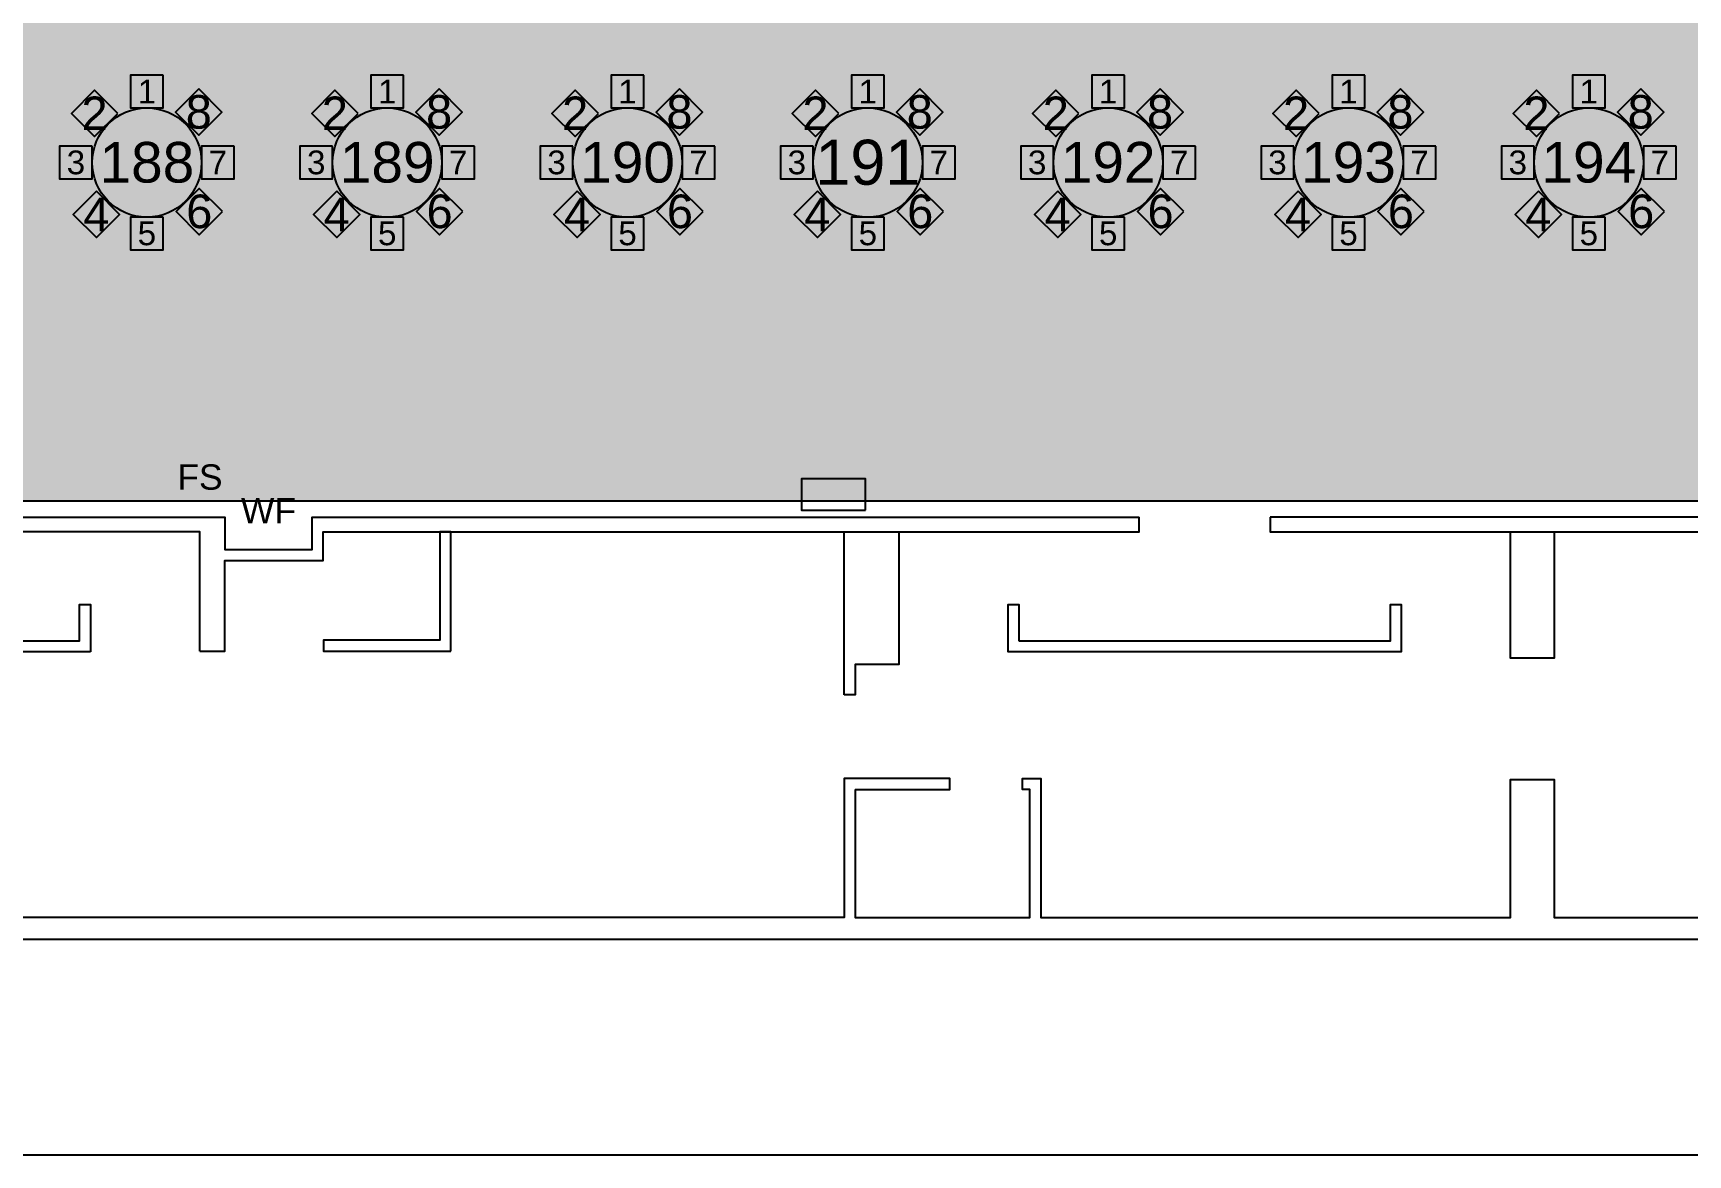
# Model space of a CAD drawing. Header units: feet. Extents: x 280 to 544, y 563 to 815.
# Drawn here: x 396.8 to 472.6, y 562.8 to 614.1 of the extents above; entities that cross this region are included whole.
import ezdxf
from ezdxf.enums import TextEntityAlignment as Align

# ---------------------------------------------------------------- set-up
doc = ezdxf.new("R2010")
doc.units = ezdxf.units.FT
doc.header["$MEASUREMENT"] = 0
for name, color, linetype in [('[labels]', 7, 'Continuous'), ('Background', 7, 'Continuous'), ('Border', 7, 'Continuous'), ('Building', 7, 'Continuous'), ('Layer 1', 7, 'Continuous')]:
    doc.layers.add(name, color=color, linetype=linetype)
doc.styles.add('Arial', font='Arial.ttf')

msp = doc.modelspace()

# ---------------------------------------------------------------- hatches: boundary and pattern name
at = {"layer": 'Background', "lineweight": 0, "true_color": 0xe6e6e6, "transparency": 33554687}
h = msp.add_hatch(color=254, dxfattribs=at)
h.dxf.hatch_style = 1
h.paths.add_polyline_path([(491.791, 760.881), (310.541, 760.881), (310.541, 592.714), (491.791, 592.714)])
at = {"layer": 'Layer 1', "lineweight": 0, "true_color": 0xd5a6bd, "transparency": 33554687}
h = msp.add_hatch(color=9, dxfattribs=at)
edge = h.paths.add_edge_path(flags=0)
edge.add_ellipse((402.041, 608.204), major_axis=(2.5, 0), ratio=1, start_angle=0.00573, end_angle=360, ccw=False)
edge.add_line((404.54, 608.204), (404.541, 608.204))
h = msp.add_hatch(color=9, dxfattribs=at)
edge = h.paths.add_edge_path(flags=0)
edge.add_ellipse((413.041, 608.204), major_axis=(2.5, 0), ratio=1, start_angle=0.00573, end_angle=360, ccw=False)
edge.add_line((415.54, 608.204), (415.541, 608.204))
h = msp.add_hatch(color=9, dxfattribs=at)
edge = h.paths.add_edge_path(flags=0)
edge.add_ellipse((424.041, 608.204), major_axis=(2.5, 0), ratio=1, start_angle=0.00573, end_angle=360, ccw=False)
edge.add_line((426.54, 608.204), (426.541, 608.204))
h = msp.add_hatch(color=9, dxfattribs=at)
edge = h.paths.add_edge_path(flags=0)
edge.add_ellipse((435.041, 608.204), major_axis=(2.5, 0), ratio=1, start_angle=0.00573, end_angle=360, ccw=False)
edge.add_line((437.54, 608.204), (437.541, 608.204))
h = msp.add_hatch(color=9, dxfattribs=at)
edge = h.paths.add_edge_path(flags=0)
edge.add_ellipse((446.041, 608.204), major_axis=(2.5, 0), ratio=1, start_angle=0.00573, end_angle=360, ccw=False)
edge.add_line((448.54, 608.204), (448.541, 608.204))
h = msp.add_hatch(color=9, dxfattribs=at)
edge = h.paths.add_edge_path(flags=0)
edge.add_ellipse((457.041, 608.204), major_axis=(2.5, 0), ratio=1, start_angle=0.00573, end_angle=360, ccw=False)
edge.add_line((459.54, 608.204), (459.541, 608.204))
h = msp.add_hatch(color=9, dxfattribs=at)
edge = h.paths.add_edge_path(flags=0)
edge.add_ellipse((468.041, 608.204), major_axis=(2.5, 0), ratio=1, start_angle=0.00573, end_angle=360, ccw=False)
edge.add_line((470.54, 608.204), (470.541, 608.204))

# ---------------------------------------------------------------- linework, layer by layer
at = {"layer": 'Background', "color": 254, "lineweight": 0, "true_color": 0xe6e6e6, "transparency": 33554687}
msp.add_lwpolyline([(491.791, 760.881), (310.541, 760.881), (310.541, 592.714), (491.791, 592.714)], close=True, dxfattribs=at)
at = {"layer": 'Background', "color": 254, "lineweight": 25, "true_color": 0xe6e6e6}
msp.add_lwpolyline([(491.791, 760.881), (310.541, 760.881), (310.541, 592.714), (491.791, 592.714)], close=True, dxfattribs=at)
at = {"layer": 'Border', "color": 18, "lineweight": 25, "true_color": 0x000000}
msp.add_lwpolyline([(279.852, 562.758), (543.852, 562.758), (543.852, 814.758), (279.852, 814.758)], close=True, dxfattribs=at)
at = {"layer": 'Building', "color": 18, "lineweight": 25, "true_color": 0x000000}
for points in [[(434.94, 592.287), (434.94, 593.724), (432.003, 593.724), (432.003, 592.287)], [(453.457, 591.964), (453.457, 591.297), (492.124, 591.297), (492.124, 592.714), (491.457, 592.714), (491.457, 591.964), (466.457, 591.964), (453.457, 591.964)], [(415.957, 585.824), (415.957, 591.298), (415.457, 591.298), (415.457, 586.324), (410.124, 586.324), (410.124, 585.824), (415.457, 585.824)], [(433.957, 583.829), (433.957, 591.298), (436.457, 591.298), (436.457, 585.214), (434.457, 585.214), (434.457, 583.829)], [(466.457, 591.298), (466.457, 585.511), (464.457, 585.511), (464.457, 591.298)], [(399.457, 585.797), (382.754, 585.797), (382.754, 587.964), (383.254, 587.964), (383.254, 586.297), (398.957, 586.297), (398.957, 587.964), (399.457, 587.964)], [(441.957, 586.297), (458.957, 586.297), (458.957, 587.964), (459.457, 587.964), (459.457, 585.797), (441.457, 585.797), (441.457, 587.964), (441.957, 587.964)]]:
    msp.add_lwpolyline(points, close=True, dxfattribs=at)
for points in [[(345.754, 591.964), (388.106, 591.964), (388.106, 591.297), (347.754, 591.297), (347.754, 590.297), (347.254, 590.297), (347.254, 580.667), (307.692, 580.667), (307.692, 580.167), (393.337, 580.167), (393.337, 572.637), (505.452, 572.637), (505.452, 582.397), (504.286, 582.397), (504.286, 582.058), (499.606, 582.058), (499.606, 581.558)], [(434.457, 579.495), (438.791, 579.495), (438.791, 579.995), (433.957, 579.995), (433.957, 573.637), (394.337, 573.637), (394.337, 580.667), (377.754, 580.667), (377.754, 581.818), (375.754, 581.818), (375.754, 580.667), (347.754, 580.667), (347.754, 590.297), (345.754, 590.297), (345.754, 591.962)], [(404.457, 585.824), (404.457, 591.297), (394.106, 591.297), (394.106, 591.964), (405.606, 591.964), (405.606, 590.481), (409.606, 590.481), (409.606, 591.964), (415.957, 591.964), (433.957, 591.964), (447.457, 591.964)], [(404.457, 585.824), (405.606, 585.824), (405.606, 589.981), (410.106, 589.981), (410.106, 591.297), (447.457, 591.297), (447.457, 591.964)], [(434.457, 579.495), (434.457, 573.637), (442.457, 573.637), (442.457, 579.495), (442.124, 579.495), (442.124, 579.995), (442.957, 579.995), (442.957, 573.637), (464.457, 573.637), (464.457, 579.954), (466.457, 579.954), (466.457, 573.637), (494.457, 573.637), (494.457, 591.297), (492.124, 591.297), (492.124, 591.964), (494.957, 591.964), (494.957, 590.375), (496.42, 590.375)]]:
    msp.add_lwpolyline(points, dxfattribs=at)
at = {"layer": 'Layer 1', "color": 18, "lineweight": 25, "true_color": 0x000000}
for points in [[(402.791, 612.204), (401.291, 612.204), (401.291, 610.704), (402.791, 610.704)], [(413.791, 612.204), (412.291, 612.204), (412.291, 610.704), (413.791, 610.704)], [(424.791, 612.204), (423.291, 612.204), (423.291, 610.704), (424.791, 610.704)], [(435.791, 612.204), (434.291, 612.204), (434.291, 610.704), (435.791, 610.704)], [(446.791, 612.204), (445.291, 612.204), (445.291, 610.704), (446.791, 610.704)], [(457.791, 612.204), (456.291, 612.204), (456.291, 610.704), (457.791, 610.704)], [(468.791, 612.204), (467.291, 612.204), (467.291, 610.704), (468.791, 610.704)], [(400.706, 610.457), (399.645, 611.518), (398.584, 610.457), (399.645, 609.397)], [(404.416, 611.574), (403.355, 610.514), (404.416, 609.453), (405.476, 610.514)], [(411.706, 610.457), (410.645, 611.518), (409.584, 610.457), (410.645, 609.397)], [(415.416, 611.574), (414.355, 610.514), (415.416, 609.453), (416.476, 610.514)], [(422.706, 610.457), (421.645, 611.518), (420.584, 610.457), (421.645, 609.397)], [(426.416, 611.574), (425.355, 610.514), (426.416, 609.453), (427.476, 610.514)], [(433.706, 610.457), (432.645, 611.518), (431.584, 610.457), (432.645, 609.397)], [(437.416, 611.574), (436.355, 610.514), (437.416, 609.453), (438.476, 610.514)], [(444.706, 610.457), (443.645, 611.518), (442.584, 610.457), (443.645, 609.397)], [(448.416, 611.574), (447.355, 610.514), (448.416, 609.453), (449.476, 610.514)], [(455.706, 610.457), (454.645, 611.518), (453.584, 610.457), (454.645, 609.397)], [(459.416, 611.574), (458.355, 610.514), (459.416, 609.453), (460.476, 610.514)], [(466.706, 610.457), (465.645, 611.518), (464.584, 610.457), (465.645, 609.397)], [(470.416, 611.574), (469.355, 610.514), (470.416, 609.453), (471.476, 610.514)], [(399.541, 608.954), (398.041, 608.954), (398.041, 607.454), (399.541, 607.454)], [(406.041, 608.954), (404.541, 608.954), (404.541, 607.454), (406.041, 607.454)], [(410.541, 608.954), (409.041, 608.954), (409.041, 607.454), (410.541, 607.454)], [(417.041, 608.954), (415.541, 608.954), (415.541, 607.454), (417.041, 607.454)], [(421.541, 608.954), (420.041, 608.954), (420.041, 607.454), (421.541, 607.454)], [(428.041, 608.954), (426.541, 608.954), (426.541, 607.454), (428.041, 607.454)], [(432.541, 608.954), (431.041, 608.954), (431.041, 607.454), (432.541, 607.454)], [(439.041, 608.954), (437.541, 608.954), (437.541, 607.454), (439.041, 607.454)], [(443.541, 608.954), (442.041, 608.954), (442.041, 607.454), (443.541, 607.454)], [(450.041, 608.954), (448.541, 608.954), (448.541, 607.454), (450.041, 607.454)], [(454.541, 608.954), (453.041, 608.954), (453.041, 607.454), (454.541, 607.454)], [(461.041, 608.954), (459.541, 608.954), (459.541, 607.454), (461.041, 607.454)], [(465.541, 608.954), (464.041, 608.954), (464.041, 607.454), (465.541, 607.454)], [(472.041, 608.954), (470.541, 608.954), (470.541, 607.454), (472.041, 607.454)], [(399.731, 606.89), (398.67, 605.829), (399.731, 604.769), (400.792, 605.829)], [(405.5, 605.957), (404.439, 607.018), (403.378, 605.957), (404.439, 604.897)], [(410.731, 606.89), (409.67, 605.829), (410.731, 604.769), (411.792, 605.829)], [(416.5, 605.957), (415.439, 607.018), (414.378, 605.957), (415.439, 604.897)], [(421.731, 606.89), (420.67, 605.829), (421.731, 604.769), (422.792, 605.829)], [(427.5, 605.957), (426.439, 607.018), (425.378, 605.957), (426.439, 604.897)], [(432.731, 606.89), (431.67, 605.829), (432.731, 604.769), (433.792, 605.829)], [(438.5, 605.957), (437.439, 607.018), (436.378, 605.957), (437.439, 604.897)], [(443.731, 606.89), (442.67, 605.829), (443.731, 604.769), (444.792, 605.829)], [(449.5, 605.957), (448.439, 607.018), (447.378, 605.957), (448.439, 604.897)], [(454.731, 606.89), (453.67, 605.829), (454.731, 604.769), (455.792, 605.829)], [(460.5, 605.957), (459.439, 607.018), (458.378, 605.957), (459.439, 604.897)], [(465.731, 606.89), (464.67, 605.829), (465.731, 604.769), (466.792, 605.829)], [(471.5, 605.957), (470.439, 607.018), (469.378, 605.957), (470.439, 604.897)], [(402.791, 605.704), (401.291, 605.704), (401.291, 604.204), (402.791, 604.204)], [(413.791, 605.704), (412.291, 605.704), (412.291, 604.204), (413.791, 604.204)], [(424.791, 605.704), (423.291, 605.704), (423.291, 604.204), (424.791, 604.204)], [(435.791, 605.704), (434.291, 605.704), (434.291, 604.204), (435.791, 604.204)], [(446.791, 605.704), (445.291, 605.704), (445.291, 604.204), (446.791, 604.204)], [(457.791, 605.704), (456.291, 605.704), (456.291, 604.204), (457.791, 604.204)], [(468.791, 605.704), (467.291, 605.704), (467.291, 604.204), (468.791, 604.204)]]:
    msp.add_lwpolyline(points, close=True, dxfattribs=at)
for centre in [(402.041, 608.204), (413.041, 608.204), (424.041, 608.204), (435.041, 608.204), (446.041, 608.204), (457.041, 608.204), (468.041, 608.204)]:
    msp.add_ellipse(centre, major_axis=(2.5, 0), ratio=1, dxfattribs=at)

# ---------------------------------------------------------------- texts
at = {"layer": '[labels]', "color": 18, "true_color": 0x000000, "attachment_point": 5, "line_spacing_factor": 0.85, "style": 'Arial'}
for s, insert, char_height, width in [('1', (402.041, 611.454), 1.087, 1.5), ('8', (404.416, 610.514), 1.538, 2.12132), ('1', (413.041, 611.454), 1.087, 1.5), ('8', (415.416, 610.514), 1.538, 2.12132), ('1', (424.041, 611.454), 1.087, 1.5), ('8', (426.416, 610.514), 1.538, 2.12132), ('1', (435.041, 611.454), 1.087, 1.5), ('8', (437.416, 610.514), 1.538, 2.12132), ('1', (446.041, 611.454), 1.087, 1.5), ('8', (448.416, 610.514), 1.538, 2.12132), ('1', (457.041, 611.454), 1.087, 1.5), ('8', (459.416, 610.514), 1.538, 2.12132), ('1', (468.041, 611.454), 1.087, 1.5), ('8', (470.416, 610.514), 1.538, 2.12132), ('2', (399.645, 610.457), 1.538, 2.12132), ('2', (410.645, 610.457), 1.538, 2.12132), ('2', (421.645, 610.457), 1.538, 2.12132), ('2', (432.645, 610.457), 1.538, 2.12132), ('2', (443.645, 610.457), 1.538, 2.12132), ('2', (454.645, 610.457), 1.538, 2.12132), ('2', (465.645, 610.457), 1.538, 2.12132), ('188', (402.041, 608.204), 1.8609, 5), ('189', (413.041, 608.204), 1.8609, 5), ('190', (424.041, 608.204), 1.8609, 5), ('191', (435.041, 608.204), 2.0619, 5), ('192', (446.041, 608.204), 1.8609, 5), ('193', (457.041, 608.204), 1.8609, 5), ('194', (468.041, 608.204), 1.8609, 5), ('3', (398.791, 608.204), 1.087, 1.5), ('7', (405.291, 608.204), 1.087, 1.5), ('3', (409.791, 608.204), 1.087, 1.5), ('7', (416.291, 608.204), 1.087, 1.5), ('3', (420.791, 608.204), 1.087, 1.5), ('7', (427.291, 608.204), 1.087, 1.5), ('3', (431.791, 608.204), 1.087, 1.5), ('7', (438.291, 608.204), 1.087, 1.5), ('3', (442.791, 608.204), 1.087, 1.5), ('7', (449.291, 608.204), 1.087, 1.5), ('3', (453.791, 608.204), 1.087, 1.5), ('7', (460.291, 608.204), 1.087, 1.5), ('3', (464.791, 608.204), 1.087, 1.5), ('7', (471.291, 608.204), 1.087, 1.5), ('6', (404.439, 605.957), 1.538, 2.12132), ('6', (415.439, 605.957), 1.538, 2.12132), ('6', (426.439, 605.957), 1.538, 2.12132), ('6', (437.439, 605.957), 1.538, 2.12132), ('6', (448.439, 605.957), 1.538, 2.12132), ('6', (459.439, 605.957), 1.538, 2.12132), ('6', (470.439, 605.957), 1.538, 2.12132), ('4', (399.731, 605.829), 1.538, 2.12132), ('4', (410.731, 605.829), 1.538, 2.12132), ('4', (421.731, 605.829), 1.538, 2.12132), ('4', (432.731, 605.829), 1.538, 2.12132), ('4', (443.731, 605.829), 1.538, 2.12132), ('4', (454.731, 605.829), 1.538, 2.12132), ('4', (465.731, 605.829), 1.538, 2.12132), ('5', (402.041, 604.954), 1.087, 1.5), ('5', (413.041, 604.954), 1.087, 1.5), ('5', (424.041, 604.954), 1.087, 1.5), ('5', (435.041, 604.954), 1.087, 1.5), ('5', (446.041, 604.954), 1.087, 1.5), ('5', (457.041, 604.954), 1.087, 1.5), ('5', (468.041, 604.954), 1.087, 1.5)]:
    msp.add_mtext(s, dxfattribs=dict(at, insert=insert, char_height=char_height, width=width))
at = {"layer": 'Building', "color": 18, "true_color": 0x000000, "style": 'Arial'}
for s, p in [('FS', (403.434, 594.383)), ('WF', (406.347, 592.844))]:
    msp.add_text(s, height=1.1602, dxfattribs=at).set_placement(p, align=Align.TOP_LEFT)

doc.saveas('drawing.dxf')
